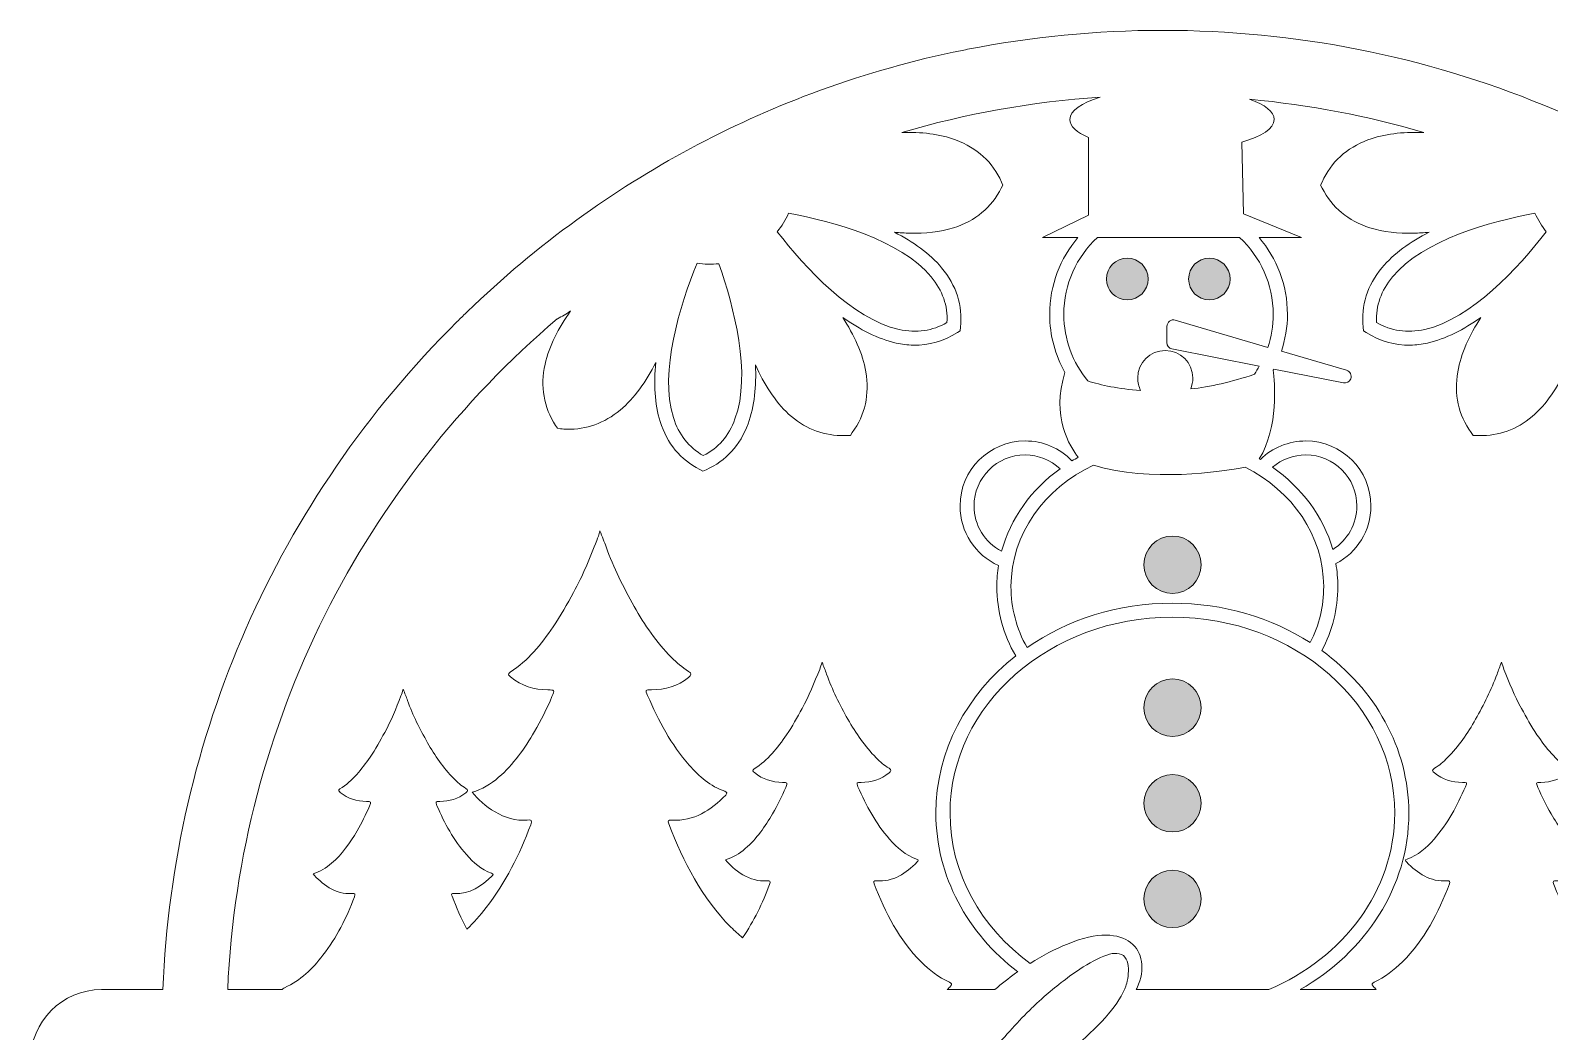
# Model space of a CAD drawing. Extents: x 30 to 1971, y -1850 to -149.
# Drawn here: x 30 to 1321, y -1000 to -149 of the extents above; entities that cross this region are included whole.
import ezdxf

# ---------------------------------------------------------------- set-up
doc = ezdxf.new("R2010")
doc.units = 0
doc.header["$MEASUREMENT"] = 0
doc.layers.add('Layer 1', color=7, linetype='Continuous')

# ---------------------------------------------------------------- blocks, each defined once
blk = doc.blocks.new('block 2')
at = {"layer": 'Layer 1', "true_color": 0xffffff}
h = blk.add_hatch(color=7, dxfattribs=at)
h.dxf.hatch_style = 2
edge = h.paths.add_edge_path()
edge.add_spline(control_points=[(962.1, -378.2), (971.9, -378.2), (979.8, -370.2), (979.8, -360.5), (979.8, -350.7), (971.9, -342.8), (962.1, -342.8), (952.3, -342.8), (944.4, -350.7), (944.4, -360.5), (944.4, -370.2), (952.3, -378.2), (962.1, -378.2)], knot_values=[0, 0, 0, 0, 1, 1, 1, 2, 2, 2, 3, 3, 3, 4, 4, 4, 4], degree=3, periodic=1)
h = blk.add_hatch(color=7, dxfattribs=at)
h.dxf.hatch_style = 2
edge = h.paths.add_edge_path()
edge.add_spline(control_points=[(1031.8, -378.2), (1041.6, -378.2), (1049.5, -370.2), (1049.5, -360.5), (1049.5, -350.7), (1041.6, -342.8), (1031.8, -342.8), (1022.1, -342.8), (1014.2, -350.7), (1014.2, -360.5), (1014.2, -370.2), (1022.1, -378.2), (1031.8, -378.2)], knot_values=[0, 0, 0, 0, 1, 1, 1, 2, 2, 2, 3, 3, 3, 4, 4, 4, 4], degree=3, periodic=1)
h = blk.add_hatch(color=7, dxfattribs=at)
h.dxf.hatch_style = 2
edge = h.paths.add_edge_path()
edge.add_spline(control_points=[(1000.6, -627.6), (1014, -627.6), (1024.9, -616.6), (1024.9, -603.2), (1024.9, -589.7), (1014, -578.8), (1000.6, -578.8), (987.1, -578.8), (976.2, -589.7), (976.2, -603.2), (976.2, -616.6), (987.1, -627.6), (1000.6, -627.6)], knot_values=[0, 0, 0, 0, 1, 1, 1, 2, 2, 2, 3, 3, 3, 4, 4, 4, 4], degree=3, periodic=1)
h = blk.add_hatch(color=7, dxfattribs=at)
h.dxf.hatch_style = 2
edge = h.paths.add_edge_path()
edge.add_spline(control_points=[(1000.6, -749), (1014, -749), (1024.9, -738), (1024.9, -724.6), (1024.9, -711.1), (1014, -700.2), (1000.6, -700.2), (987.1, -700.2), (976.2, -711.1), (976.2, -724.6), (976.2, -738), (987.1, -749), (1000.6, -749)], knot_values=[0, 0, 0, 0, 1, 1, 1, 2, 2, 2, 3, 3, 3, 4, 4, 4, 4], degree=3, periodic=1)
h = blk.add_hatch(color=7, dxfattribs=at)
h.dxf.hatch_style = 2
edge = h.paths.add_edge_path()
edge.add_spline(control_points=[(1000.6, -830.1), (1014, -830.1), (1024.9, -819.2), (1024.9, -805.8), (1024.9, -792.3), (1014, -781.4), (1000.6, -781.4), (987.1, -781.4), (976.2, -792.3), (976.2, -805.8), (976.2, -819.2), (987.1, -830.1), (1000.6, -830.1)], knot_values=[0, 0, 0, 0, 1, 1, 1, 2, 2, 2, 3, 3, 3, 4, 4, 4, 4], degree=3, periodic=1)
h = blk.add_hatch(color=7, dxfattribs=at)
h.dxf.hatch_style = 2
edge = h.paths.add_edge_path()
edge.add_spline(control_points=[(1000.6, -911.4), (1014, -911.4), (1024.9, -900.4), (1024.9, -887), (1024.9, -873.5), (1014, -862.6), (1000.6, -862.6), (987.1, -862.6), (976.2, -873.5), (976.2, -887), (976.2, -900.4), (987.1, -911.4), (1000.6, -911.4)], knot_values=[0, 0, 0, 0, 1, 1, 1, 2, 2, 2, 3, 3, 3, 4, 4, 4, 4], degree=3, periodic=1)
at = {"layer": 'Layer 1', "lineweight": 0}
for points, knots in [([(1910.1, -964), (1910.1, -964), (1841.9, -964), (1841.9, -964), (1833, -748.9), (1744.6, -547.9), (1590.9, -395.6), (1430.5, -236.8), (1218, -149.3), (992.2, -149.3), (936, -149.3), (880.4, -154.7), (826.3, -165.4), (822.3, -166.3), (818.3, -167.1), (814.3, -167.8), (773.3, -176.6), (733.2, -188.3), (694.2, -202.8), (623.4, -229.4), (556.3, -265.3), (494.5, -310.2), (461.9, -333.6), (430.8, -359.8), (401.5, -388.2), (398.9, -390.7), (396.2, -393.1), (393.8, -395.6), (393.8, -395.6), (392.7, -396.7), (392.7, -396.7), (239.6, -548.9), (151.5, -749.3), (142.7, -964), (142.7, -964), (90.6, -964), (90.6, -964), (57.3, -964), (30.2, -991.1), (30.2, -1024.6), (30.2, -1024.6), (30.2, -1315.3), (30.2, -1315.3), (30.2, -1348.6), (57.3, -1375.7), (90.6, -1375.7), (90.6, -1375.7), (229.4, -1375.7), (229.4, -1375.7), (297.2, -1513.3), (400.9, -1629.7), (529.9, -1713.6), (667.6, -1802.8), (827.5, -1850), (992.2, -1850), (1147.1, -1850), (1297.6, -1808.4), (1429.2, -1729.3), (1429.2, -1729.3), (1434.5, -1729.3), (1434.5, -1729.3), (1434.5, -1729.3), (1434.5, -1726.1), (1434.5, -1726.1), (1441.1, -1721.9), (1447.9, -1717.9), (1454.5, -1713.6), (1583.6, -1629.7), (1687.2, -1513.3), (1755.1, -1375.7), (1755.1, -1375.7), (1910.1, -1375.7), (1910.1, -1375.7), (1943.5, -1375.7), (1970.7, -1348.6), (1970.7, -1315.3), (1970.7, -1315.3), (1970.7, -1024.6), (1970.7, -1024.6), (1970.7, -991.1), (1943.5, -964), (1910.1, -964)], [0, 0, 0, 0, 1, 1, 1, 2, 2, 2, 3, 3, 3, 4, 4, 4, 5, 5, 5, 6, 6, 6, 7, 7, 7, 8, 8, 8, 9, 9, 9, 10, 10, 10, 11, 11, 11, 12, 12, 12, 13, 13, 13, 14, 14, 14, 15, 15, 15, 16, 16, 16, 17, 17, 17, 18, 18, 18, 19, 19, 19, 20, 20, 20, 21, 21, 21, 22, 22, 22, 23, 23, 23, 24, 24, 24, 25, 25, 25, 26, 26, 26, 27, 27, 27, 27]), ([(477.7, -394.4), (477.8, -394.4), (477.8, -394.4), (478, -394.4), (481.8, -392.2), (485.5, -390), (489.2, -387.6), (478.9, -402.1), (470.9, -417.3), (467.5, -432.9), (463.3, -451.7), (466.2, -469.3), (476.4, -485), (476.4, -485), (478, -487.3), (478, -487.3), (478, -487.3), (480.7, -487.6), (480.7, -487.6), (482.6, -487.8), (484.3, -488), (486.1, -488), (502.6, -488.4), (517.8, -482.9), (531.2, -471.8), (543.5, -461.6), (553.4, -447.4), (561.5, -431.5), (559.7, -449.2), (560.5, -466.5), (565.2, -481.6), (571.1, -500.1), (582.5, -513.9), (599, -522.3), (599, -522.3), (601.6, -523.7), (601.6, -523.7), (601.6, -523.7), (604.3, -522.5), (604.3, -522.5), (621.2, -514.8), (633.3, -501.7), (639.9, -483.5), (645.4, -468.5), (647, -451.3), (646.2, -433.5), (653.5, -449.7), (662.7, -464.4), (674.4, -475.2), (687.4, -486.9), (702.2, -493), (718.7, -493.5), (720.4, -493.5), (722.2, -493.5), (724.1, -493.4), (724.1, -493.4), (726.9, -493.4), (726.9, -493.4), (726.9, -493.4), (728.5, -490.9), (728.5, -490.9), (739.5, -475.8), (743.2, -458.4), (740, -439.4), (737.3, -423.7), (729.9, -407.9), (720.4, -393.1), (734.9, -403.3), (750.1, -411.3), (765.7, -414.9), (770.6, -415.9), (775.4, -416.6), (780.2, -416.6), (793.6, -416.9), (806.3, -413.3), (817.8, -405.8), (817.8, -405.8), (820.1, -404.4), (820.1, -404.4), (820.1, -404.4), (820.5, -401.5), (820.5, -401.5), (822.3, -382.9), (816.9, -366), (804.4, -351), (794.4, -338.8), (780.2, -328.8), (764.3, -320.8), (768.8, -321.1), (773.1, -321.4), (777.4, -321.6), (790.5, -321.9), (803, -320.6), (814.6, -316.9), (833.1, -311.1), (846.7, -299.8), (855.1, -283.2), (855.1, -283.2), (856.5, -280.7), (856.5, -280.7), (856.5, -280.7), (855.3, -278.1), (855.3, -278.1), (847.6, -261.1), (834.5, -249.1), (816.3, -242.3), (802.6, -237.2), (786.8, -235.5), (770.5, -236), (824.6, -220.1), (881.1, -209.9), (939.2, -206.1), (923.2, -210.9), (913.3, -217.6), (913.3, -225), (913.3, -230.7), (919.1, -236), (929.3, -240.3), (929.3, -240.3), (929.3, -306.3), (929.3, -306.3), (929.3, -306.3), (890, -325.3), (890, -325.3), (890, -325.3), (920.2, -325.3), (920.2, -325.3), (905.3, -342.8), (896.2, -365.5), (896.2, -390.5), (896.2, -408.4), (900.9, -425.2), (909.1, -439.8), (897.4, -477.5), (913.3, -502.8), (920.5, -511.9), (918.7, -512.8), (916.8, -513.9), (915.1, -514.9), (904.6, -504), (890.5, -498), (875.4, -498), (844.8, -498), (820, -522.8), (820, -553.2), (820, -575.2), (832.9, -594.8), (852.7, -603.8), (851.9, -609.6), (851.3, -615.6), (851.3, -621.7), (851.3, -642.2), (856.8, -662.5), (867.3, -680.6), (825.9, -713.2), (799.5, -761.1), (799.5, -814.1), (799.5, -867.9), (826.5, -916.3), (869, -948.9), (868.4, -949.2), (867.8, -949.6), (867.2, -950.1), (861.2, -954.4), (855.3, -959), (849.6, -964), (849.6, -964), (809.2, -964), (809.2, -964), (810.1, -963.1), (811, -962.1), (812, -961.1), (813.5, -959.2), (812.9, -958.7), (811, -957.8), (801.9, -953.3), (793.9, -947.6), (787, -940.5), (768.3, -921.6), (756.3, -898.8), (747.1, -874.1), (746.4, -872.1), (746.6, -871.5), (748.9, -871.6), (763.4, -872.7), (774, -865.3), (783.6, -855.6), (784.7, -854.5), (784.8, -853.7), (783.1, -853.1), (773.7, -849.9), (766.5, -843.6), (760.2, -836.3), (748.4, -823), (740.4, -807.8), (733.3, -791.7), (731.8, -788), (731.9, -788), (736, -788), (744.7, -787.7), (752.8, -785.7), (759.7, -780), (761.5, -778.5), (762, -777.5), (759.7, -776), (755.7, -773.5), (752.1, -770.5), (748.7, -767.1), (739.2, -757.5), (731.5, -746.2), (724.7, -734.4), (717.8, -722), (711.4, -709.4), (706.7, -696.1), (705.6, -692.9), (704.2, -689.7), (702.8, -685.8), (701.9, -688.3), (701.4, -690.1), (700.8, -692), (696.2, -703.2), (691.8, -714.5), (685.8, -725.3), (681.7, -732.8), (677.5, -740.4), (672.7, -747.6), (665, -758.7), (656.7, -769.1), (645.1, -776.5), (643.1, -777.9), (644.2, -778.6), (645.4, -779.7), (652.2, -785.6), (660.4, -787.7), (669.2, -788), (673.7, -788), (673.7, -788), (672, -792.4), (668.7, -800.1), (664.9, -807.5), (660.7, -814.7), (654.4, -825.7), (647.3, -835.8), (637.6, -844.2), (632.6, -848.5), (627.1, -851.9), (620.8, -853.7), (627.4, -862.4), (641.6, -873), (655.9, -871.6), (658.8, -871.3), (659.3, -871.9), (658.2, -874.7), (652.4, -890.6), (644.8, -905.8), (635.3, -919.9), (631.9, -917.1), (628.5, -914.2), (625.4, -911.1), (600.7, -886), (584.8, -855.7), (572.6, -823.2), (571.6, -820.6), (571.9, -819.8), (575.1, -820), (594.1, -821.3), (608.3, -811.6), (620.9, -798.8), (622.3, -797.3), (622.5, -796.5), (620.1, -795.6), (607.8, -791.3), (598.4, -782.9), (589.9, -773.4), (574.5, -755.8), (563.9, -735.6), (554.6, -714.3), (552.4, -709.5), (552.6, -709.5), (558, -709.4), (569.6, -709.1), (580.2, -706.6), (589.3, -698.9), (591.8, -696.7), (592.4, -695.7), (589.3, -693.7), (583.9, -690.4), (579.3, -686.3), (574.8, -681.9), (562.2, -669), (552, -654.3), (543.2, -638.6), (533.9, -622.3), (525.6, -605.6), (519.3, -588), (517.8, -583.7), (515.9, -579.4), (514.1, -574.3), (513, -577.7), (512.4, -580.2), (511.4, -582.5), (505.4, -597.4), (499.6, -612.4), (491.7, -626.6), (486.1, -636.5), (480.7, -646.6), (474.3, -656), (464.1, -670.8), (453.1, -684.6), (437.9, -694.3), (435.3, -696.1), (436.6, -697.2), (438.2, -698.4), (447.3, -706.3), (458.1, -709.1), (469.8, -709.5), (475.7, -709.5), (475.7, -709.5), (473.3, -715.1), (469, -725.4), (464.1, -735.3), (458.4, -744.9), (450.1, -759.2), (440.7, -772.8), (428, -783.7), (421.4, -789.4), (414.1, -793.9), (405.6, -796.4), (414.4, -807.8), (433.1, -821.8), (452.2, -820), (455.9, -819.6), (456.7, -820.4), (455.3, -824), (445.9, -849.3), (433.9, -873), (417.4, -894.4), (412.3, -901.1), (406.9, -907.1), (401, -912.8), (396.2, -903.7), (392.1, -894.3), (388.4, -884.6), (387.6, -882.7), (387.9, -882.1), (390.1, -882.3), (403.6, -883.2), (413.5, -876.4), (422.5, -867.3), (423.4, -866.4), (423.7, -865.8), (422, -865.1), (413.2, -862.1), (406.6, -856.2), (400.6, -849.4), (389.8, -837.1), (382.1, -822.7), (375.6, -807.8), (374.2, -804.2), (374.2, -804.4), (378, -804.2), (386.1, -803.9), (393.8, -802.2), (400.1, -796.8), (401.9, -795.3), (402.3, -794.5), (400.1, -793.1), (396.2, -790.8), (393, -787.9), (389.9, -784.8), (381, -775.7), (373.7, -765.2), (367.6, -754.3), (361.1, -742.7), (355.1, -731), (350.6, -718.5), (349.5, -715.4), (348.3, -712.5), (346.9, -708.9), (346.3, -711.2), (345.8, -712.9), (345, -714.6), (340.9, -725.1), (336.7, -735.8), (331.2, -745.6), (327.3, -752.7), (323.5, -759.8), (318.8, -766.6), (311.7, -776.9), (304, -786.7), (293.2, -793.6), (291.4, -794.8), (292.5, -795.6), (293.4, -796.5), (299.9, -802.1), (307.6, -803.9), (315.7, -804.2), (319.9, -804.4), (319.9, -804.2), (318.2, -808.2), (315.1, -815.5), (311.7, -822.4), (307.7, -829.2), (301.7, -839.4), (295.1, -848.9), (286.1, -856.7), (281.5, -860.7), (276.4, -863.8), (270.4, -865.6), (276.6, -873.6), (289.8, -883.6), (303.3, -882.4), (306, -882.1), (306.3, -882.6), (305.4, -885.2), (298.9, -903.1), (290.3, -919.9), (278.7, -934.8), (269.8, -946.4), (259.6, -956.3), (246.2, -962.4), (245, -963.1), (244.2, -963.4), (244.2, -964), (244.2, -964), (197.8, -964), (197.8, -964), (207.8, -736.5), (314.8, -533.3), (477.7, -394.4)], [0, 0, 0, 0, 1, 1, 1, 2, 2, 2, 3, 3, 3, 4, 4, 4, 5, 5, 5, 6, 6, 6, 7, 7, 7, 8, 8, 8, 9, 9, 9, 10, 10, 10, 11, 11, 11, 12, 12, 12, 13, 13, 13, 14, 14, 14, 15, 15, 15, 16, 16, 16, 17, 17, 17, 18, 18, 18, 19, 19, 19, 20, 20, 20, 21, 21, 21, 22, 22, 22, 23, 23, 23, 24, 24, 24, 25, 25, 25, 26, 26, 26, 27, 27, 27, 28, 28, 28, 29, 29, 29, 30, 30, 30, 31, 31, 31, 32, 32, 32, 33, 33, 33, 34, 34, 34, 35, 35, 35, 36, 36, 36, 37, 37, 37, 38, 38, 38, 39, 39, 39, 40, 40, 40, 41, 41, 41, 42, 42, 42, 43, 43, 43, 44, 44, 44, 45, 45, 45, 46, 46, 46, 47, 47, 47, 48, 48, 48, 49, 49, 49, 50, 50, 50, 51, 51, 51, 52, 52, 52, 53, 53, 53, 54, 54, 54, 55, 55, 55, 56, 56, 56, 57, 57, 57, 58, 58, 58, 59, 59, 59, 60, 60, 60, 61, 61, 61, 62, 62, 62, 63, 63, 63, 64, 64, 64, 65, 65, 65, 66, 66, 66, 67, 67, 67, 68, 68, 68, 69, 69, 69, 70, 70, 70, 71, 71, 71, 72, 72, 72, 73, 73, 73, 74, 74, 74, 75, 75, 75, 76, 76, 76, 77, 77, 77, 78, 78, 78, 79, 79, 79, 80, 80, 80, 81, 81, 81, 82, 82, 82, 83, 83, 83, 84, 84, 84, 85, 85, 85, 86, 86, 86, 87, 87, 87, 88, 88, 88, 89, 89, 89, 90, 90, 90, 91, 91, 91, 92, 92, 92, 93, 93, 93, 94, 94, 94, 95, 95, 95, 96, 96, 96, 97, 97, 97, 98, 98, 98, 99, 99, 99, 100, 100, 100, 101, 101, 101, 102, 102, 102, 103, 103, 103, 104, 104, 104, 105, 105, 105, 106, 106, 106, 107, 107, 107, 108, 108, 108, 109, 109, 109, 110, 110, 110, 111, 111, 111, 112, 112, 112, 113, 113, 113, 114, 114, 114, 115, 115, 115, 116, 116, 116, 117, 117, 117, 118, 118, 118, 119, 119, 119, 120, 120, 120, 121, 121, 121, 122, 122, 122, 123, 123, 123, 124, 124, 124, 125, 125, 125, 126, 126, 126, 127, 127, 127, 128, 128, 128, 129, 129, 129, 130, 130, 130, 131, 131, 131, 132, 132, 132, 133, 133, 133, 134, 134, 134, 135, 135, 135, 136, 136, 136, 137, 137, 137, 138, 138, 138, 139, 139, 139, 140, 140, 140, 141, 141, 141, 142, 142, 142, 143, 143, 143, 143]), ([(1066.1, -207.8), (1117, -212.6), (1166.5, -222.1), (1214.1, -236), (1214.1, -236), (1212.4, -236), (1212.4, -236), (1196.1, -235.5), (1180.4, -237.2), (1166.6, -242.3), (1148.4, -249.1), (1135.3, -261.1), (1127.6, -278.1), (1127.6, -278.1), (1126.4, -280.7), (1126.4, -280.7), (1126.4, -280.7), (1127.8, -283.2), (1127.8, -283.2), (1136.1, -299.8), (1149.8, -311.1), (1168.3, -316.9), (1179.7, -320.6), (1192.4, -321.9), (1205.5, -321.6), (1209.8, -321.4), (1214.1, -321.1), (1218.5, -320.8), (1202.7, -328.8), (1188.5, -338.8), (1178.4, -351), (1166, -366), (1160.6, -382.9), (1162.5, -401.5), (1162.5, -401.5), (1162.8, -404.4), (1162.8, -404.4), (1162.8, -404.4), (1165.1, -405.8), (1165.1, -405.8), (1176.7, -413.3), (1189.3, -416.9), (1202.7, -416.6), (1207.5, -416.6), (1212.3, -415.9), (1217.2, -414.9), (1232.8, -411.3), (1248.1, -403.3), (1262.6, -393.1), (1252.8, -407.9), (1245.6, -423.7), (1243, -439.4), (1239.6, -458.4), (1243.4, -475.8), (1254.4, -490.9), (1254.4, -490.9), (1256.1, -493.4), (1256.1, -493.4), (1256.1, -493.4), (1258.9, -493.4), (1258.9, -493.4), (1260.7, -493.5), (1262.4, -493.5), (1264.3, -493.5), (1280.6, -493), (1295.6, -486.9), (1308.5, -475.2), (1320.2, -464.4), (1329.5, -449.7), (1336.7, -433.5), (1336, -451.3), (1337.5, -468.5), (1343, -483.5), (1349.7, -501.7), (1361.7, -514.8), (1378.7, -522.5), (1378.7, -522.5), (1381.3, -523.7), (1381.3, -523.7), (1381.3, -523.7), (1383.8, -522.3), (1383.8, -522.3), (1400.4, -513.9), (1411.8, -500.1), (1417.5, -481.6), (1422.5, -466.5), (1423.1, -449.2), (1421.4, -431.5), (1429.6, -447.4), (1439.4, -461.6), (1451.6, -471.8), (1465.2, -482.9), (1480.3, -488.4), (1496.8, -488), (1498.5, -488), (1500.3, -487.8), (1502.2, -487.6), (1502.2, -487.6), (1505, -487.3), (1505, -487.3), (1505, -487.3), (1506.5, -485), (1506.5, -485), (1516.7, -469.3), (1519.6, -451.7), (1515.4, -432.9), (1512.1, -417.3), (1504, -402.1), (1493.7, -387.6), (1497.4, -390), (1501.1, -392.2), (1505, -394.4), (1505.1, -394.4), (1505.1, -394.4), (1505.1, -394.4), (1506.5, -395.1), (1507.9, -395.9), (1509.1, -396.5), (1670.9, -535.3), (1776.7, -737.8), (1786.7, -964), (1786.7, -964), (1738.7, -964), (1738.7, -964), (1738.6, -963.4), (1738, -963.1), (1736.7, -962.4), (1723.3, -956.3), (1713, -946.4), (1704.2, -934.8), (1692.6, -919.9), (1684, -903.1), (1677.4, -885.2), (1676.4, -882.6), (1676.9, -882.1), (1679.5, -882.4), (1693.1, -883.6), (1706.4, -873.6), (1712.5, -865.6), (1706.5, -863.8), (1701.3, -860.7), (1696.6, -856.7), (1687.7, -848.9), (1681.1, -839.4), (1675.2, -829.2), (1671.2, -822.4), (1667.8, -815.5), (1664.7, -808.2), (1663, -804.2), (1663, -804.4), (1667.2, -804.2), (1675.4, -803.9), (1683.1, -802.1), (1689.4, -796.5), (1690.5, -795.6), (1691.5, -794.8), (1689.7, -793.6), (1678.9, -786.7), (1671, -776.9), (1663.9, -766.6), (1659.3, -759.8), (1655.6, -752.7), (1651.6, -745.6), (1646.1, -735.8), (1642, -725.1), (1637.7, -714.6), (1637.1, -712.9), (1636.7, -711.2), (1635.9, -708.9), (1634.5, -712.5), (1633.3, -715.4), (1632.2, -718.5), (1627.7, -731), (1621.8, -742.7), (1615.4, -754.3), (1609, -765.2), (1602, -775.7), (1592.9, -784.8), (1589.8, -787.9), (1586.5, -790.8), (1582.8, -793.1), (1580.5, -794.5), (1581, -795.3), (1582.7, -796.8), (1589.2, -802.2), (1596.7, -803.9), (1604.7, -804.2), (1608.7, -804.4), (1608.7, -804.2), (1607.4, -807.8), (1600.7, -822.7), (1593.2, -837.1), (1582.2, -849.4), (1576.4, -856.2), (1569.7, -862.1), (1560.9, -865.1), (1559.2, -865.8), (1559.4, -866.4), (1560.5, -867.3), (1569.3, -876.4), (1579.3, -883.2), (1592.9, -882.3), (1595, -882.1), (1595.2, -882.7), (1594.6, -884.6), (1590.9, -894.3), (1586.7, -903.7), (1581.9, -912.8), (1576, -907.1), (1570.7, -901.1), (1565.6, -894.4), (1549.1, -873), (1536.9, -849.3), (1527.6, -824), (1526.2, -820.4), (1527, -819.6), (1530.7, -820), (1549.7, -821.8), (1568.5, -807.8), (1577.3, -796.4), (1568.8, -793.9), (1561.6, -789.4), (1554.9, -783.7), (1542.3, -772.8), (1532.9, -759.2), (1524.4, -744.9), (1518.8, -735.3), (1513.9, -725.4), (1509.6, -715.1), (1507.3, -709.5), (1507.1, -709.5), (1513.1, -709.5), (1524.7, -709.1), (1535.6, -706.3), (1544.6, -698.4), (1546.1, -697.2), (1547.7, -696.1), (1544.9, -694.3), (1529.8, -684.6), (1518.7, -670.8), (1508.7, -656), (1502.2, -646.6), (1496.8, -636.5), (1491.2, -626.6), (1483.4, -612.4), (1477.5, -597.4), (1471.5, -582.5), (1470.6, -580.2), (1470, -577.7), (1468.9, -574.3), (1466.9, -579.4), (1465.2, -583.7), (1463.6, -588), (1457.3, -605.6), (1448.8, -622.3), (1439.7, -638.6), (1430.8, -654.3), (1420.8, -669), (1408, -681.9), (1403.7, -686.3), (1399, -690.4), (1393.6, -693.7), (1390.5, -695.7), (1391, -696.7), (1393.6, -698.9), (1402.6, -706.6), (1413.4, -709.1), (1424.8, -709.4), (1430.3, -709.5), (1430.5, -709.5), (1428.3, -714.3), (1419.1, -735.6), (1408.3, -755.8), (1393, -773.4), (1384.5, -782.9), (1375.1, -791.3), (1362.6, -795.6), (1360.3, -796.5), (1360.6, -797.3), (1362, -798.8), (1374.7, -811.6), (1388.7, -821.3), (1407.8, -820), (1410.9, -819.8), (1411.2, -820.6), (1410.3, -823.2), (1398.1, -855.7), (1382.2, -886), (1357.5, -911.1), (1354.3, -914.2), (1351.1, -917.1), (1347.7, -919.9), (1338.1, -905.8), (1330.6, -890.6), (1324.5, -874.7), (1323.6, -871.9), (1324.1, -871.3), (1326.9, -871.6), (1341.4, -873), (1355.5, -862.4), (1362.2, -853.7), (1355.7, -851.9), (1350.3, -848.5), (1345.4, -844.2), (1335.6, -835.8), (1328.6, -825.7), (1322.2, -814.7), (1317.9, -807.5), (1314.2, -800.1), (1311, -792.4), (1309.1, -788), (1309.1, -788), (1313.6, -788), (1322.5, -787.7), (1330.6, -785.6), (1337.5, -779.7), (1338.6, -778.6), (1339.8, -777.9), (1337.7, -776.5), (1326.2, -769.1), (1317.9, -758.7), (1310.2, -747.6), (1305.3, -740.4), (1301.3, -732.8), (1297.1, -725.3), (1291.1, -714.5), (1286.6, -703.2), (1282.1, -692), (1281.5, -690.1), (1280.9, -688.3), (1280.1, -685.8), (1278.6, -689.7), (1277.4, -692.9), (1276.3, -696.1), (1271.3, -709.4), (1265, -722), (1258.1, -734.4), (1251.5, -746.2), (1243.7, -757.5), (1234, -767.1), (1230.8, -770.5), (1227.2, -773.5), (1223.2, -776), (1220.8, -777.5), (1221.2, -778.5), (1223.1, -780), (1230, -785.7), (1238.2, -787.7), (1246.8, -788), (1251, -788), (1251.1, -788), (1249.4, -791.7), (1242.5, -807.8), (1234.3, -823), (1222.8, -836.3), (1216.3, -843.6), (1209.2, -849.9), (1199.8, -853.1), (1197.9, -853.7), (1198.3, -854.5), (1199.3, -855.6), (1208.9, -865.3), (1219.5, -872.7), (1233.9, -871.6), (1236.3, -871.5), (1236.5, -872.1), (1235.9, -874.1), (1226.6, -898.8), (1214.6, -921.6), (1195.9, -940.5), (1188.8, -947.6), (1180.8, -953.3), (1171.9, -957.8), (1170, -958.7), (1169.4, -959.2), (1171, -961.1), (1171.9, -962.1), (1172.8, -963.1), (1173.7, -964), (1173.7, -964), (1109, -964), (1109, -964), (1164.5, -932.4), (1201.3, -877), (1201.3, -814.1), (1201.3, -758.6), (1172.5, -708.9), (1127.5, -676.1), (1136.4, -659.3), (1141, -640.5), (1141, -621.7), (1141, -615), (1140.4, -608.5), (1139.3, -602.2), (1157.5, -592.8), (1169.1, -574.2), (1169.1, -553.2), (1169.1, -522.8), (1144.3, -498), (1113.9, -498), (1099.1, -498), (1085.5, -503.7), (1075.2, -513.7), (1074.9, -513.5), (1074.6, -513.4), (1074.3, -513.2), (1090.9, -486.3), (1087.4, -447.9), (1086.1, -438), (1086.3, -437.7), (1086.5, -437.4), (1086.6, -437.1), (1086.6, -437.1), (1145.7, -448.8), (1145.7, -448.8), (1148.3, -449.2), (1150.9, -447.9), (1152, -445.2), (1153.1, -442.2), (1151.4, -438.9), (1148.3, -438), (1148.3, -438), (1093.1, -421.8), (1093.1, -421.8), (1096.3, -411.9), (1098.2, -401.5), (1098.2, -390.5), (1098.2, -365.5), (1089.1, -342.8), (1074.1, -325.3), (1074.1, -325.3), (1110.2, -325.3), (1110.2, -325.3), (1110.2, -325.3), (1060.9, -305.1), (1060.9, -305.1), (1060.9, -305.1), (1059.5, -244.3), (1059.5, -244.3), (1076.3, -239.5), (1086.9, -232.6), (1086.9, -225), (1086.9, -218.4), (1079.1, -212.4), (1066.1, -207.8)], [0, 0, 0, 0, 1, 1, 1, 2, 2, 2, 3, 3, 3, 4, 4, 4, 5, 5, 5, 6, 6, 6, 7, 7, 7, 8, 8, 8, 9, 9, 9, 10, 10, 10, 11, 11, 11, 12, 12, 12, 13, 13, 13, 14, 14, 14, 15, 15, 15, 16, 16, 16, 17, 17, 17, 18, 18, 18, 19, 19, 19, 20, 20, 20, 21, 21, 21, 22, 22, 22, 23, 23, 23, 24, 24, 24, 25, 25, 25, 26, 26, 26, 27, 27, 27, 28, 28, 28, 29, 29, 29, 30, 30, 30, 31, 31, 31, 32, 32, 32, 33, 33, 33, 34, 34, 34, 35, 35, 35, 36, 36, 36, 37, 37, 37, 38, 38, 38, 39, 39, 39, 40, 40, 40, 41, 41, 41, 42, 42, 42, 43, 43, 43, 44, 44, 44, 45, 45, 45, 46, 46, 46, 47, 47, 47, 48, 48, 48, 49, 49, 49, 50, 50, 50, 51, 51, 51, 52, 52, 52, 53, 53, 53, 54, 54, 54, 55, 55, 55, 56, 56, 56, 57, 57, 57, 58, 58, 58, 59, 59, 59, 60, 60, 60, 61, 61, 61, 62, 62, 62, 63, 63, 63, 64, 64, 64, 65, 65, 65, 66, 66, 66, 67, 67, 67, 68, 68, 68, 69, 69, 69, 70, 70, 70, 71, 71, 71, 72, 72, 72, 73, 73, 73, 74, 74, 74, 75, 75, 75, 76, 76, 76, 77, 77, 77, 78, 78, 78, 79, 79, 79, 80, 80, 80, 81, 81, 81, 82, 82, 82, 83, 83, 83, 84, 84, 84, 85, 85, 85, 86, 86, 86, 87, 87, 87, 88, 88, 88, 89, 89, 89, 90, 90, 90, 91, 91, 91, 92, 92, 92, 93, 93, 93, 94, 94, 94, 95, 95, 95, 96, 96, 96, 97, 97, 97, 98, 98, 98, 99, 99, 99, 100, 100, 100, 101, 101, 101, 102, 102, 102, 103, 103, 103, 104, 104, 104, 105, 105, 105, 106, 106, 106, 107, 107, 107, 108, 108, 108, 109, 109, 109, 110, 110, 110, 111, 111, 111, 112, 112, 112, 113, 113, 113, 114, 114, 114, 115, 115, 115, 116, 116, 116, 117, 117, 117, 118, 118, 118, 119, 119, 119, 120, 120, 120, 121, 121, 121, 122, 122, 122, 123, 123, 123, 124, 124, 124, 125, 125, 125, 126, 126, 126, 127, 127, 127, 128, 128, 128, 129, 129, 129, 130, 130, 130, 131, 131, 131, 132, 132, 132, 133, 133, 133, 134, 134, 134, 135, 135, 135, 136, 136, 136, 137, 137, 137, 138, 138, 138, 139, 139, 139, 140, 140, 140, 141, 141, 141, 142, 142, 142, 143, 143, 143, 144, 144, 144, 145, 145, 145, 146, 146, 146, 147, 147, 147, 148, 148, 148, 148]), ([(674.4, -304.6), (712.4, -311.7), (769.4, -327.3), (795.5, -358.6), (805.2, -370.5), (809.7, -383.1), (808.9, -397.4), (796.6, -404.7), (783.1, -406.5), (768.2, -403.3), (728.5, -394.5), (688.5, -350.9), (664.7, -320.3), (668.6, -315.6), (671.8, -310.3), (674.4, -304.6)], [0, 0, 0, 0, 1, 1, 1, 2, 2, 2, 3, 3, 3, 4, 4, 4, 5, 5, 5, 5]), ([(1318.1, -320.3), (1294.5, -350.9), (1254.4, -394.5), (1214.8, -403.3), (1199.6, -406.5), (1186.4, -404.7), (1174, -397.4), (1173.3, -383.1), (1177.7, -370.5), (1187.5, -358.6), (1213.5, -327.3), (1270.6, -311.7), (1308.5, -304.6), (1311.1, -310.3), (1314.4, -315.6), (1318.1, -320.3)], [0, 0, 0, 0, 1, 1, 1, 2, 2, 2, 3, 3, 3, 4, 4, 4, 5, 5, 5, 5]), ([(1057.6, -325.3), (1075.2, -341.5), (1086.1, -364.7), (1086.1, -390.5), (1086.1, -400.2), (1084.5, -409.6), (1081.5, -418.6), (1081.5, -418.6), (1002.9, -395.4), (1002.9, -395.4), (999.5, -394.4), (995.8, -397), (995.8, -400.7), (995.8, -400.7), (995.6, -414.4), (995.6, -414.4), (995.6, -417), (997.5, -419.3), (1000.1, -419.8), (1000.1, -419.8), (1074.3, -434.6), (1074.3, -434.6), (1073, -436.9), (1071.7, -439.2), (1070.1, -441.4), (1050.7, -448), (1032.5, -451.9), (1016, -453.9), (1017.1, -450.9), (1017.8, -447.9), (1017.8, -444.5), (1017.8, -431.5), (1007.3, -421.2), (994.4, -421.2), (981.4, -421.2), (971, -431.5), (971, -444.5), (971, -448.3), (971.9, -451.9), (973.4, -455.1), (954.8, -453.9), (939.5, -450.5), (928.6, -447.1), (915.9, -431.7), (908.2, -411.9), (908.2, -390.5), (908.2, -364.7), (919.1, -341.5), (936.7, -325.3), (936.7, -325.3), (1057.6, -325.3), (1057.6, -325.3)], [0, 0, 0, 0, 1, 1, 1, 2, 2, 2, 3, 3, 3, 4, 4, 4, 5, 5, 5, 6, 6, 6, 7, 7, 7, 8, 8, 8, 9, 9, 9, 10, 10, 10, 11, 11, 11, 12, 12, 12, 13, 13, 13, 14, 14, 14, 15, 15, 15, 16, 16, 16, 17, 17, 17, 17]), ([(596.6, -347), (599.6, -347.5), (602.7, -347.8), (605.8, -347.9), (608.9, -347.9), (612, -347.8), (615.1, -347.5), (627.9, -383.9), (643, -441.2), (628.8, -479.3), (623.5, -493.8), (614.7, -504), (601.9, -510.5), (589.5, -503.4), (581.1, -492.7), (576.5, -478.1), (564.3, -439.4), (582.1, -382.8), (596.6, -347)], [0, 0, 0, 0, 1, 1, 1, 2, 2, 2, 3, 3, 3, 4, 4, 4, 5, 5, 5, 6, 6, 6, 6]), ([(962.1, -378.2), (971.9, -378.2), (979.8, -370.2), (979.8, -360.5), (979.8, -350.7), (971.9, -342.8), (962.1, -342.8), (952.3, -342.8), (944.4, -350.7), (944.4, -360.5), (944.4, -370.2), (952.3, -378.2), (962.1, -378.2)], [0, 0, 0, 0, 1, 1, 1, 2, 2, 2, 3, 3, 3, 4, 4, 4, 4]), ([(1031.8, -378.2), (1041.6, -378.2), (1049.5, -370.2), (1049.5, -360.5), (1049.5, -350.7), (1041.6, -342.8), (1031.8, -342.8), (1022.1, -342.8), (1014.2, -350.7), (1014.2, -360.5), (1014.2, -370.2), (1022.1, -378.2), (1031.8, -378.2)], [0, 0, 0, 0, 1, 1, 1, 2, 2, 2, 3, 3, 3, 4, 4, 4, 4]), ([(855.3, -591.7), (841.1, -584.3), (831.9, -569.7), (831.9, -553.2), (831.9, -529.3), (851.4, -509.9), (875.4, -509.9), (886.5, -509.9), (896.9, -514.2), (905, -521.7), (880.6, -539.3), (862.9, -563.7), (855.3, -591.7)], [0, 0, 0, 0, 1, 1, 1, 2, 2, 2, 3, 3, 3, 4, 4, 4, 4]), ([(1085.5, -520.3), (1093.4, -513.5), (1103.3, -509.9), (1113.9, -509.9), (1137.6, -509.9), (1157.2, -529.3), (1157.2, -553.2), (1157.2, -568.4), (1149.2, -582.3), (1136.7, -590.2), (1128.7, -562.1), (1110.4, -537.8), (1085.5, -520.3)], [0, 0, 0, 0, 1, 1, 1, 2, 2, 2, 3, 3, 3, 4, 4, 4, 4]), ([(933.3, -518.6), (982.1, -533.1), (1041.3, -524.3), (1062.4, -520.3), (1102.2, -540.5), (1129, -578.3), (1129, -621.7), (1129, -638.3), (1125.2, -654.3), (1117.6, -669.3), (1084.5, -648.2), (1044, -635.8), (1000.4, -635.8), (954, -635.8), (911.1, -649.9), (877, -673.5), (867.9, -657.4), (863.3, -639.7), (863.3, -621.7), (863.3, -577.1), (891.7, -538.4), (933.3, -518.6)], [0, 0, 0, 0, 1, 1, 1, 2, 2, 2, 3, 3, 3, 4, 4, 4, 5, 5, 5, 6, 6, 6, 7, 7, 7, 7]), ([(1000.6, -627.6), (1014, -627.6), (1024.9, -616.6), (1024.9, -603.2), (1024.9, -589.7), (1014, -578.8), (1000.6, -578.8), (987.1, -578.8), (976.2, -589.7), (976.2, -603.2), (976.2, -616.6), (987.1, -627.6), (1000.6, -627.6)], [0, 0, 0, 0, 1, 1, 1, 2, 2, 2, 3, 3, 3, 4, 4, 4, 4]), ([(964.9, -924), (959.9, -920), (952.8, -917.9), (944, -917.7), (935, -917.6), (924.2, -920), (911.4, -925.3), (900.6, -929.6), (890, -935), (879.7, -941.8), (838, -911.4), (811.5, -865.4), (811.5, -814.1), (811.5, -722.3), (896.3, -647.7), (1000.4, -647.7), (1104.7, -647.7), (1189.3, -722.3), (1189.3, -814.1), (1189.3, -880.1), (1145.7, -937.1), (1082.4, -964), (1082.4, -964), (969.7, -964), (969.7, -964), (970, -963.5), (970.3, -962.9), (970.5, -962.4), (974, -954.4), (975.3, -947), (974.2, -940.2), (973.3, -933.5), (970.2, -928.1), (964.9, -924)], [0, 0, 0, 0, 1, 1, 1, 2, 2, 2, 3, 3, 3, 4, 4, 4, 5, 5, 5, 6, 6, 6, 7, 7, 7, 8, 8, 8, 9, 9, 9, 10, 10, 10, 11, 11, 11, 11]), ([(1000.6, -749), (1014, -749), (1024.9, -738), (1024.9, -724.6), (1024.9, -711.1), (1014, -700.2), (1000.6, -700.2), (987.1, -700.2), (976.2, -711.1), (976.2, -724.6), (976.2, -738), (987.1, -749), (1000.6, -749)], [0, 0, 0, 0, 1, 1, 1, 2, 2, 2, 3, 3, 3, 4, 4, 4, 4]), ([(1000.6, -830.1), (1014, -830.1), (1024.9, -819.2), (1024.9, -805.8), (1024.9, -792.3), (1014, -781.4), (1000.6, -781.4), (987.1, -781.4), (976.2, -792.3), (976.2, -805.8), (976.2, -819.2), (987.1, -830.1), (1000.6, -830.1)], [0, 0, 0, 0, 1, 1, 1, 2, 2, 2, 3, 3, 3, 4, 4, 4, 4]), ([(1000.6, -911.4), (1014, -911.4), (1024.9, -900.4), (1024.9, -887), (1024.9, -873.5), (1014, -862.6), (1000.6, -862.6), (987.1, -862.6), (976.2, -873.5), (976.2, -887), (976.2, -900.4), (987.1, -911.4), (1000.6, -911.4)], [0, 0, 0, 0, 1, 1, 1, 2, 2, 2, 3, 3, 3, 4, 4, 4, 4]), ([(909.3, -1019), (884, -1038.8), (848.7, -1059), (802.9, -1079.8), (815.7, -1058.5), (828.5, -1040), (841.3, -1024), (842.7, -1022.3), (843.9, -1020.7), (845.3, -1019), (856.7, -1005.2), (867.8, -992.8), (878.9, -981.7), (880.9, -979.6), (885.1, -975.5), (891.5, -970), (896, -966), (900.8, -962), (906, -958.1), (908.3, -956.3), (910.7, -954.4), (913, -952.7), (920.8, -947), (928.7, -942.1), (936.6, -938.1), (944.4, -934.1), (950.6, -932.5), (955.1, -933.5), (958, -934.1), (960, -935.6), (961.2, -938.1), (962.5, -940.4), (963.1, -943.2), (963.1, -946.1), (963.1, -948.9), (962.9, -951.8), (962.5, -954.7), (961.9, -957.7), (961.4, -959.7), (960.9, -961.1), (960.6, -962), (960.2, -963.1), (959.7, -964), (953.1, -978.8), (937.8, -995.8), (914.1, -1015.3), (912.5, -1016.6), (911, -1017.8), (909.3, -1019)], [0, 0, 0, 0, 1, 1, 1, 2, 2, 2, 3, 3, 3, 4, 4, 4, 5, 5, 5, 6, 6, 6, 7, 7, 7, 8, 8, 8, 9, 9, 9, 10, 10, 10, 11, 11, 11, 12, 12, 12, 13, 13, 13, 14, 14, 14, 15, 15, 15, 16, 16, 16, 16])]:
    blk.add_open_spline(points, degree=3, knots=knots, dxfattribs=at)

msp = doc.modelspace()

# ---------------------------------------------------------------- block references
at = {"layer": 'Layer 1'}
msp.add_blockref('block 2', (0, 0), dxfattribs=at)

doc.saveas('drawing.dxf')
